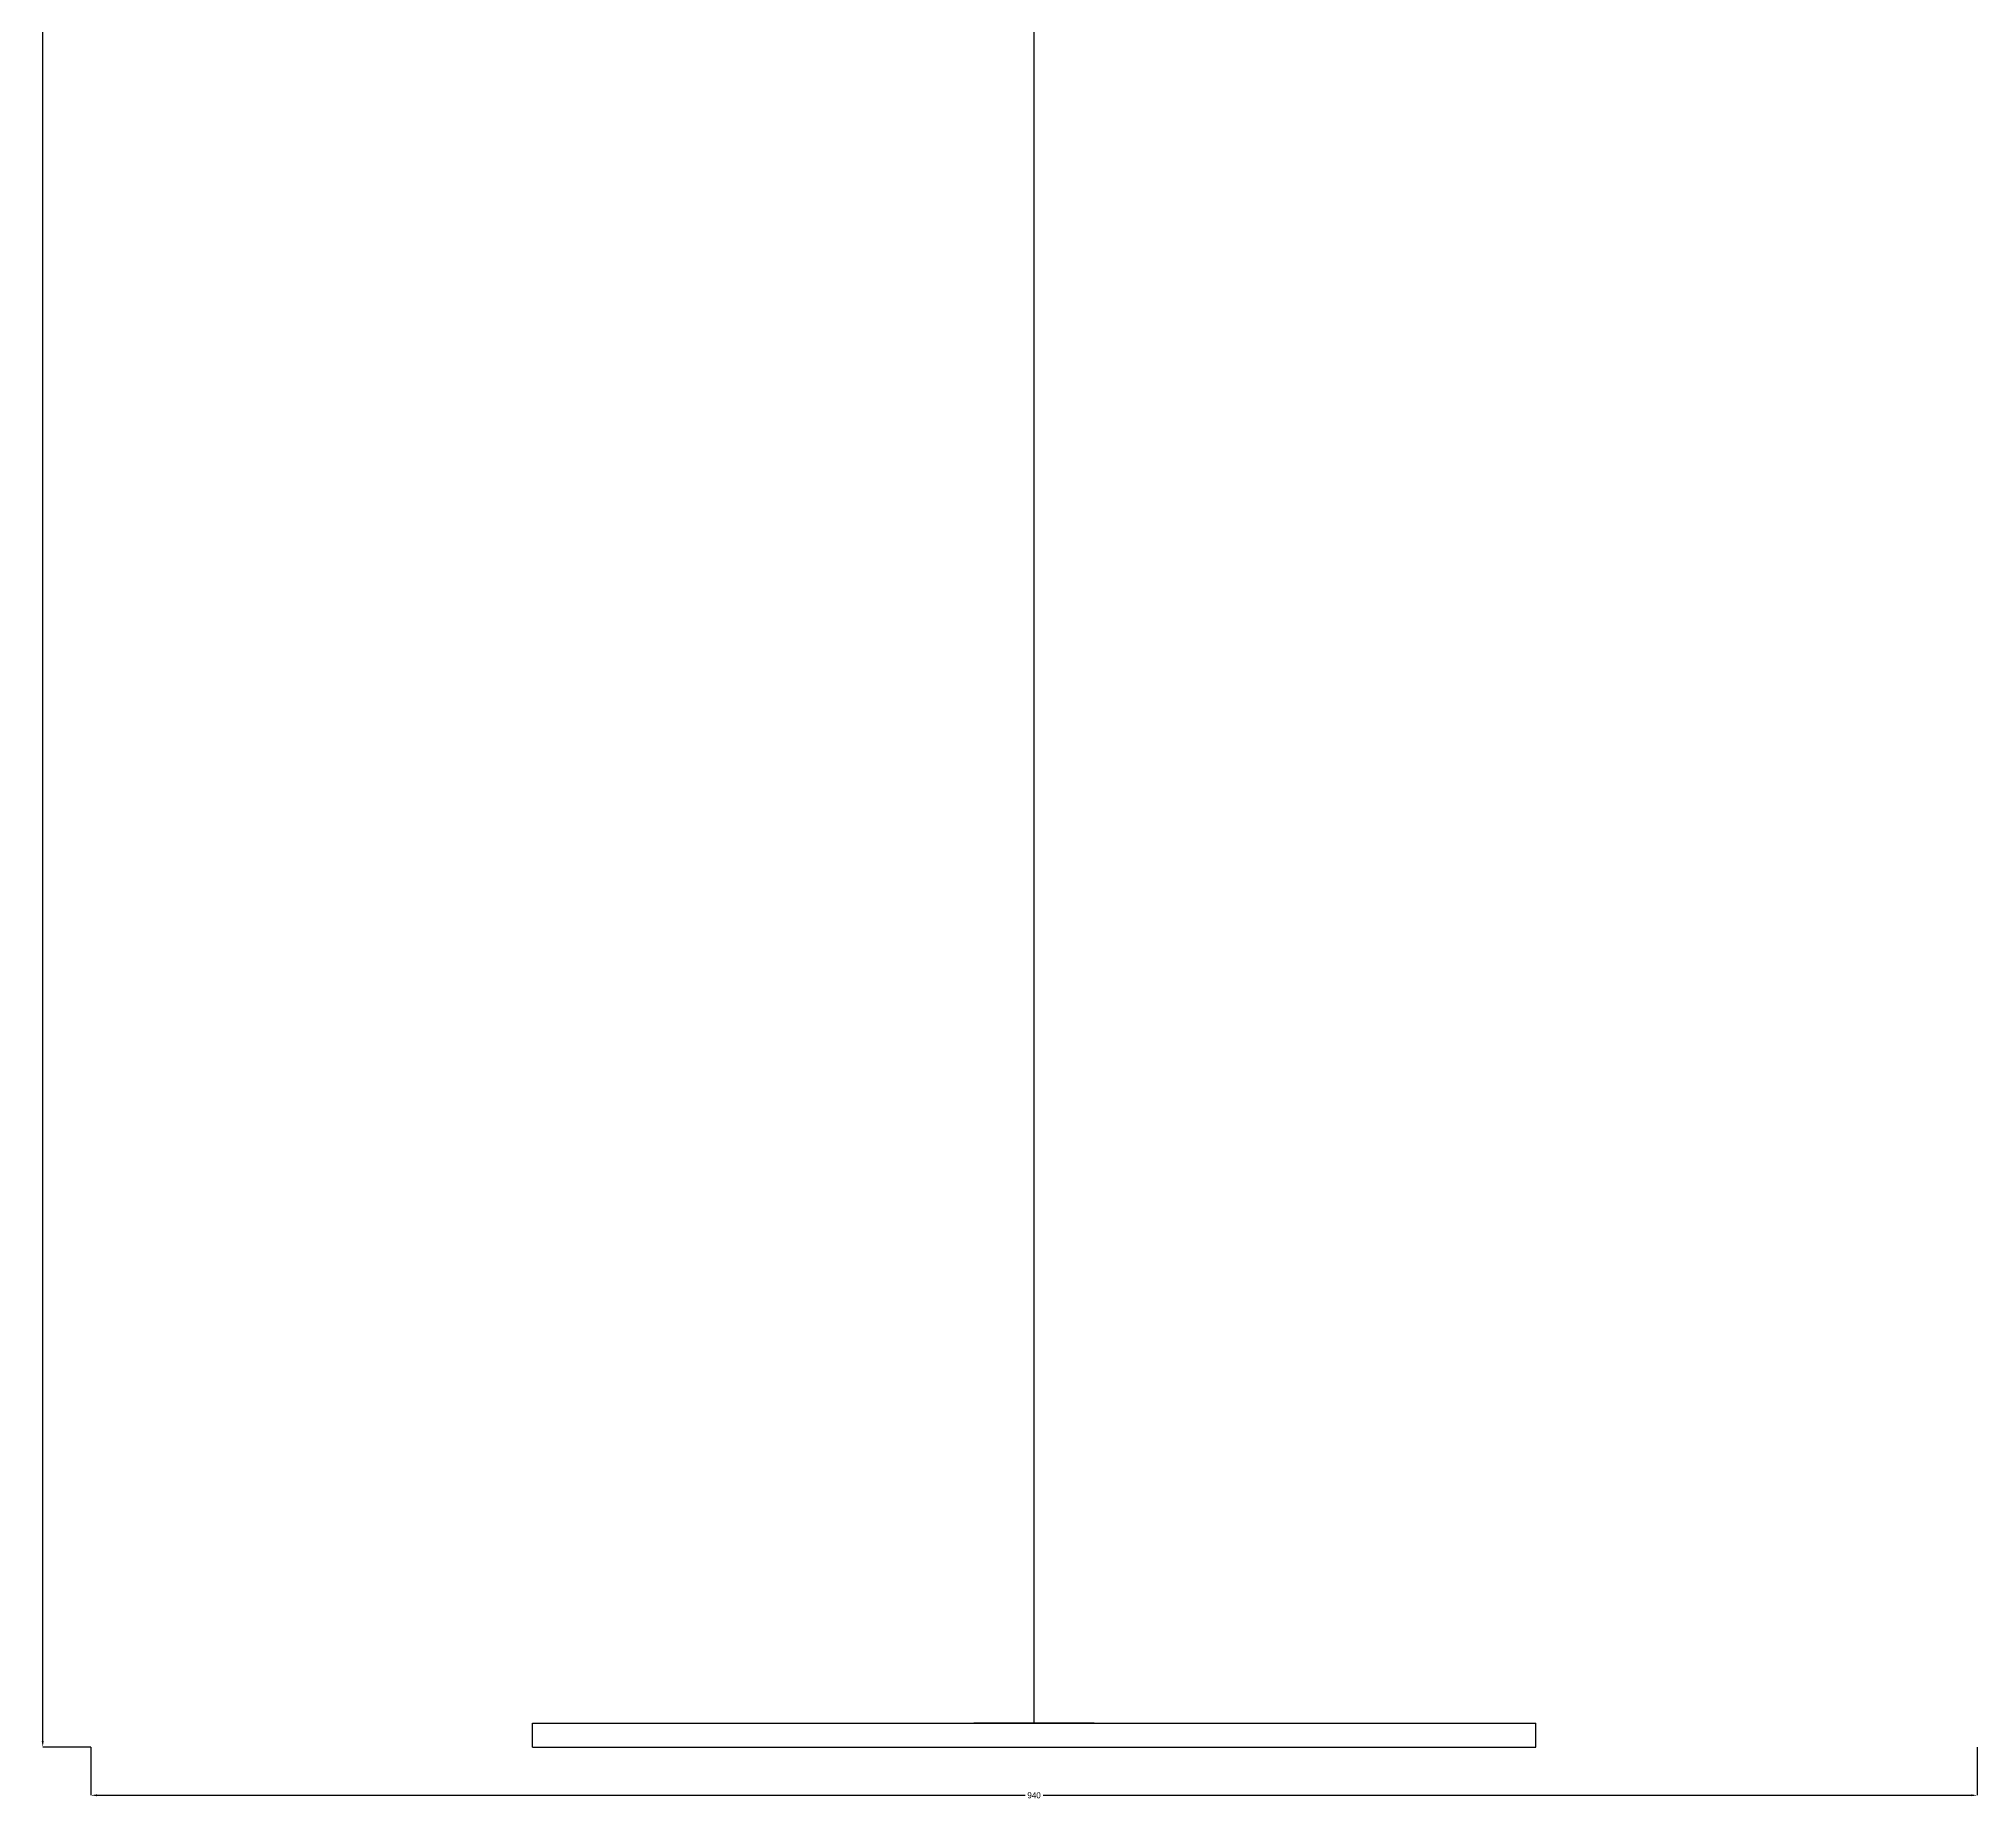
# Model space of a CAD drawing. Header units: millimetres. Extents: x -26 to 1760, y -7122 to 6996.
# Drawn here: x 794 to 1760, y -26 to 852 of the extents above; entities that cross this region are included whole.
import ezdxf

# ---------------------------------------------------------------- set-up
doc = ezdxf.new("R2010")
doc.units = ezdxf.units.MM
doc.layers.add('DIMENSIONS', color=7, linetype='Continuous')
doc.layers.add('YZ', color=7, linetype='Continuous')
doc.dimstyles.get("Standard").update_dxf_attribs({"dimtxt": 2.5, "dimasz": 2.5, "dimexe": 1.25, "dimexo": 0.625, "dimtad": 1, "dimcen": 2.5, "dimazin": 3, "dimtfac": 1, "dimtmove": 0, "dimatfit": 3})

# ---------------------------------------------------------------- blocks, each defined once
blk = doc.blocks.new('_CLOSEDFILLED')
at = {"color": 0, "linetype": 'BYBLOCK'}
blk.add_solid([(-1, 0.16), (0, 0), (-1, -0.16)], dxfattribs=at)
blk = doc.blocks.new('*D5')
for p, q in [((820, 0), (820, -24)), ((1760, 0), (1760, -24)), ((823, -24), (1285.5, -24)), ((1294.5, -24), (1757, -24))]:
    blk.add_line(p, q)
at = {"layer": 'Defpoints'}
for p in [(820, 0), (1760, 0), (820, -24)]:
    blk.add_point(p, dxfattribs=at)
at = {"layer": 'DIMENSIONS', "xscale": 3, "yscale": 3, "rotation": 180}
blk.add_blockref('_CLOSEDFILLED', (820, -24), dxfattribs=at)
at = {"layer": 'DIMENSIONS', "xscale": 3, "yscale": 3}
blk.add_blockref('_CLOSEDFILLED', (1760, -24), dxfattribs=at)
at = {"layer": 'DIMENSIONS', "insert": (1290, -24), "char_height": 3, "attachment_point": 5}
blk.add_mtext('940', dxfattribs=at)
blk = doc.blocks.new('*D6')
for p, q in [((820, 6995.54), (796, 6995.54)), ((796, 3509.77), (796, 6992.54)), ((796, 3), (796, 3485.77)), ((820, 0), (796, 0))]:
    blk.add_line(p, q)
at = {"layer": 'Defpoints'}
for p in [(820, 6995.54), (796, 0), (820, 0)]:
    blk.add_point(p, dxfattribs=at)
at = {"layer": 'DIMENSIONS', "xscale": 3, "yscale": 3}
for p, rotation in [((796, 6995.54), 90), ((796, 0), 270)]:
    blk.add_blockref('_CLOSEDFILLED', p, dxfattribs=dict(at, rotation=rotation))
at = {"layer": 'DIMENSIONS', "insert": (796, 3497.77), "char_height": 3, "attachment_point": 5, "rotation": 90}
blk.add_mtext('6995,536', dxfattribs=at)

msp = doc.modelspace()

# ---------------------------------------------------------------- linework, layer by layer
at = {"layer": 'YZ'}
for points in [[(1290, 12), (1290, 6821.5)], [(1290, 12), (1290, 6821.5)], [(1040, 0), (1040, 12)], [(1040, 12), (1540, 12)], [(1040, 0), (1040, 12)], [(1040, 12), (1540, 12)], [(1290, 12), (1293.9158, 12), (1297.7646, 12), (1301.4805, 12), (1305, 12), (1308.2628, 12), (1311.2132, 12), (1313.8006, 12), (1315.9808, 12), (1317.7164, 12), (1318.9778, 12), (1319.7433, 12), (1320, 12), (1319.7433, 12), (1318.9778, 12), (1317.7164, 12), (1315.9808, 12), (1313.8006, 12), (1311.2132, 12), (1308.2628, 12), (1305, 12), (1301.4805, 12), (1297.7646, 12), (1293.9158, 12), (1290, 12), (1286.0842, 12), (1282.2354, 12), (1278.5195, 12), (1275, 12), (1271.7372, 12), (1268.7868, 12), (1266.1994, 12), (1264.0192, 12), (1262.2836, 12), (1261.0222, 12), (1260.2567, 12), (1260, 12), (1260.2567, 12), (1261.0222, 12), (1262.2836, 12), (1264.0192, 12), (1266.1994, 12), (1268.7868, 12), (1271.7372, 12), (1275, 12), (1278.5195, 12), (1282.2354, 12), (1286.0842, 12), (1290, 12)], [(1290, 12), (1293.9312, 12), (1297.7787, 12), (1301.4603, 12), (1304.8977, 12), (1308.0176, 12), (1310.7535, 12), (1313.047, 12), (1314.8493, 12), (1316.1221, 12), (1316.838, 12), (1316.982, 12), (1316.5509, 12), (1315.5539, 12), (1314.0122, 12), (1311.9588, 12), (1309.4374, 12), (1306.5017, 12), (1303.2143, 12), (1299.6452, 12), (1295.8706, 12), (1291.9709, 12), (1288.0291, 12), (1284.1294, 12), (1280.3548, 12), (1276.7857, 12), (1273.4983, 12), (1270.5626, 12), (1268.0412, 12), (1265.9878, 12), (1264.4461, 12), (1263.4491, 12), (1263.018, 12), (1263.162, 12), (1263.8779, 12), (1265.1507, 12), (1266.953, 12), (1269.2465, 12), (1271.9824, 12), (1275.1023, 12), (1278.5397, 12), (1282.2213, 12), (1286.0688, 12), (1290, 12)], [(1540, 0), (1540, 12)], [(1540, 0), (1540, 12)], [(1040, 0), (1540, 0)], [(1040, 0), (1540, 0)]]:
    msp.add_lwpolyline(points, dxfattribs=at)

# ---------------------------------------------------------------- dimensions: what is measured, and where the dimension line sits
at = {"layer": 'DIMENSIONS'}
dim = msp.add_linear_dim(base=(796, 0), p1=(820, 0), p2=(820, 6995.5364), angle=90, dimstyle='Standard', override={"dimtxt": 3, "dimasz": 3, "dimdec": 3}, dxfattribs=at)
dim.commit()
dim.dimension.update_dxf_attribs({"geometry": '*D6', "text_midpoint": (796, 3497.7682)})
dim = msp.add_linear_dim(base=(820, -24), p1=(820, 0), p2=(1760, 0), dimstyle='Standard', override={"dimtxt": 3, "dimasz": 3, "dimdec": 3}, dxfattribs=at)
dim.commit()
dim.dimension.update_dxf_attribs({"geometry": '*D5', "text_midpoint": (1290, -24)})

doc.saveas('drawing.dxf')
